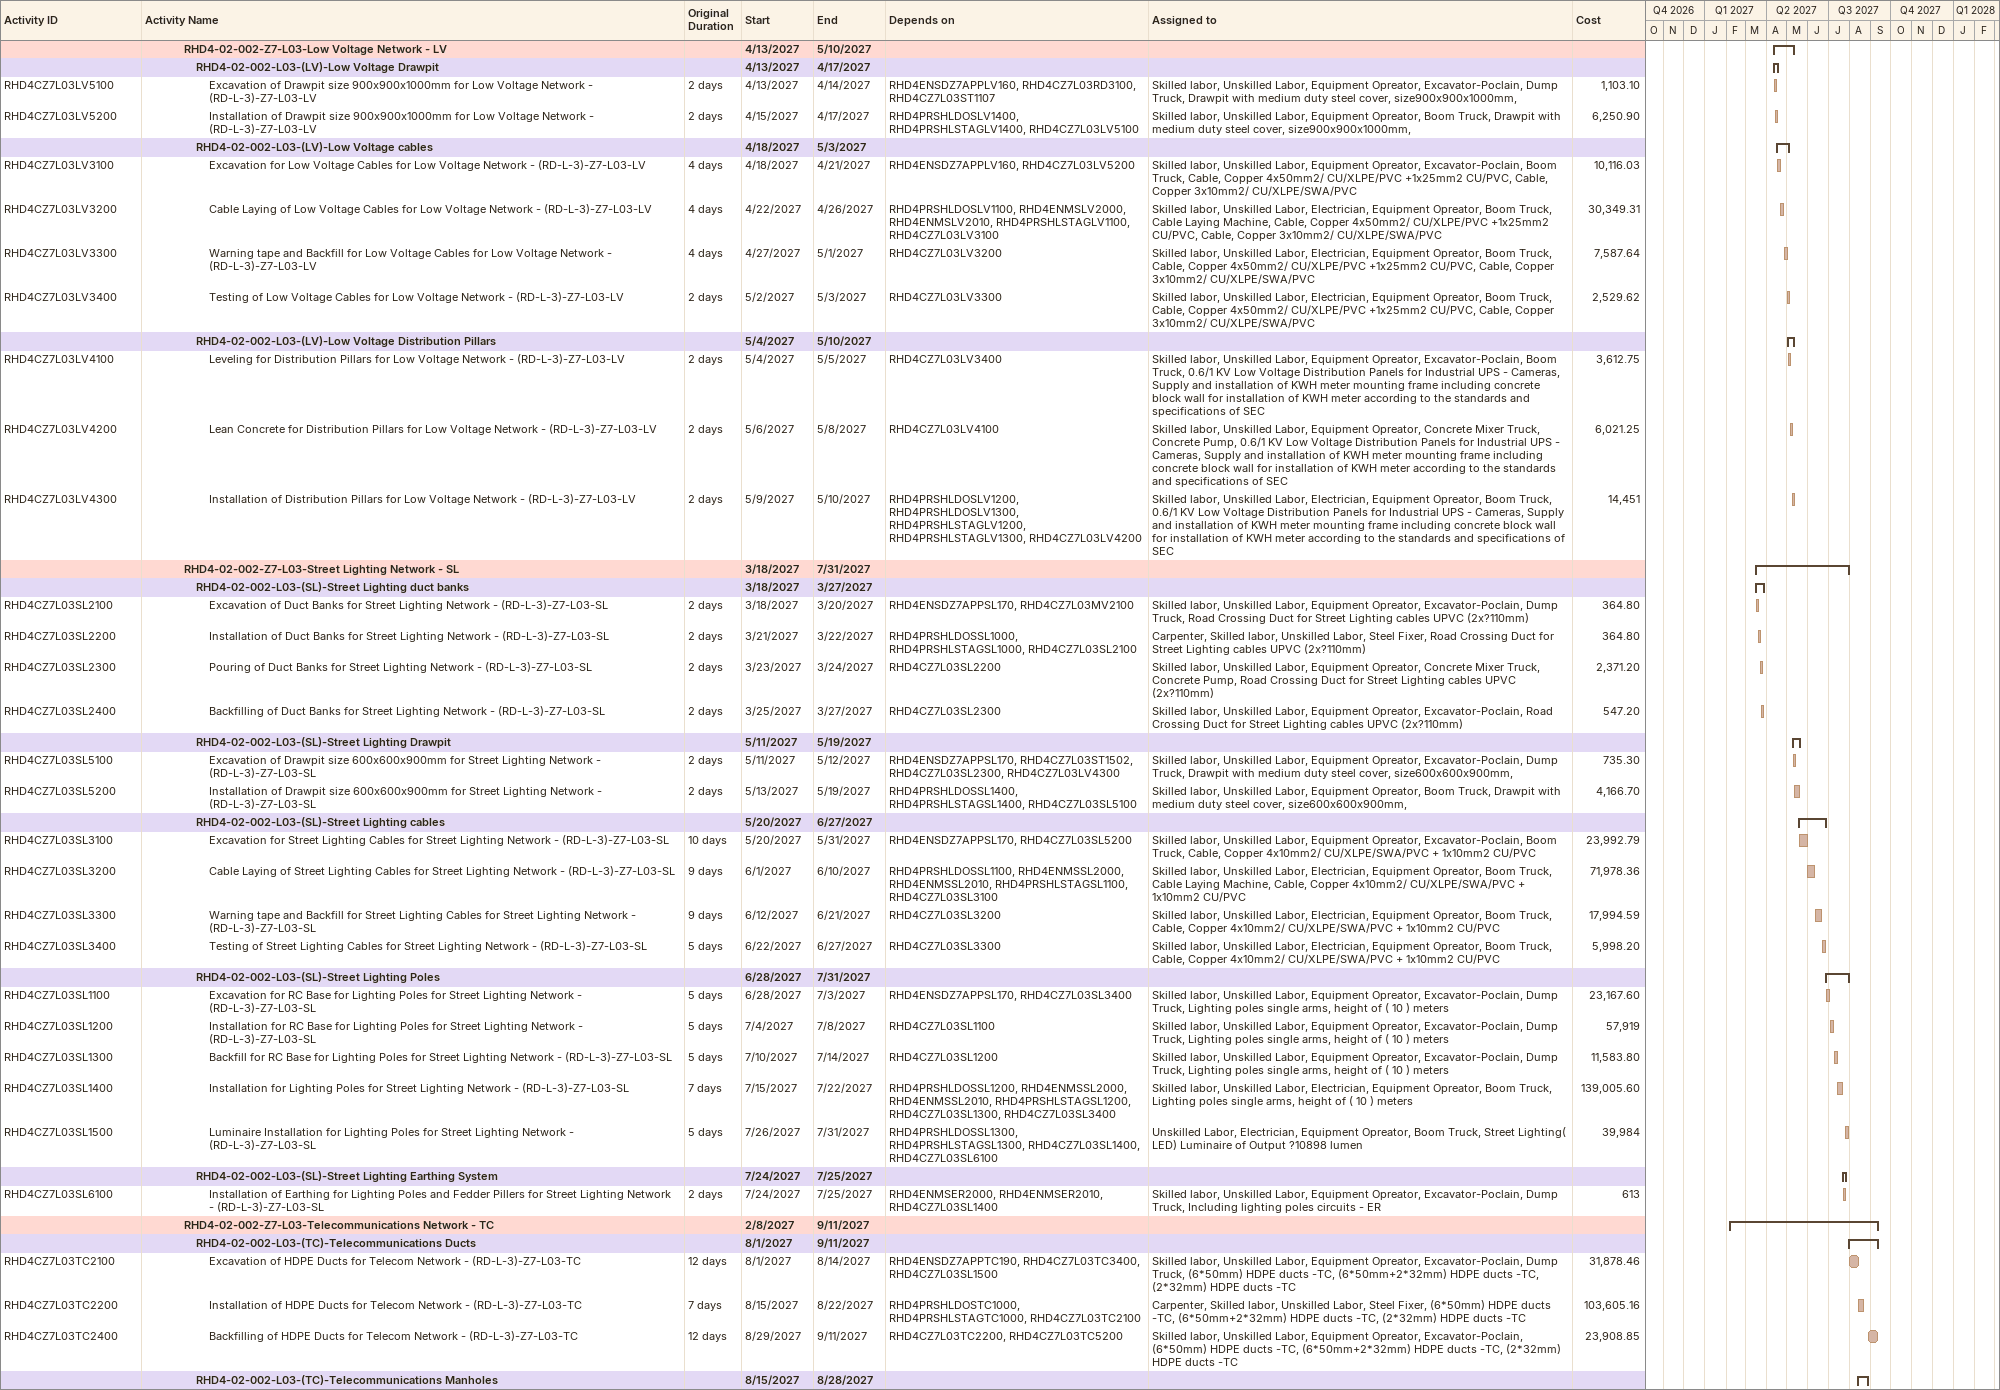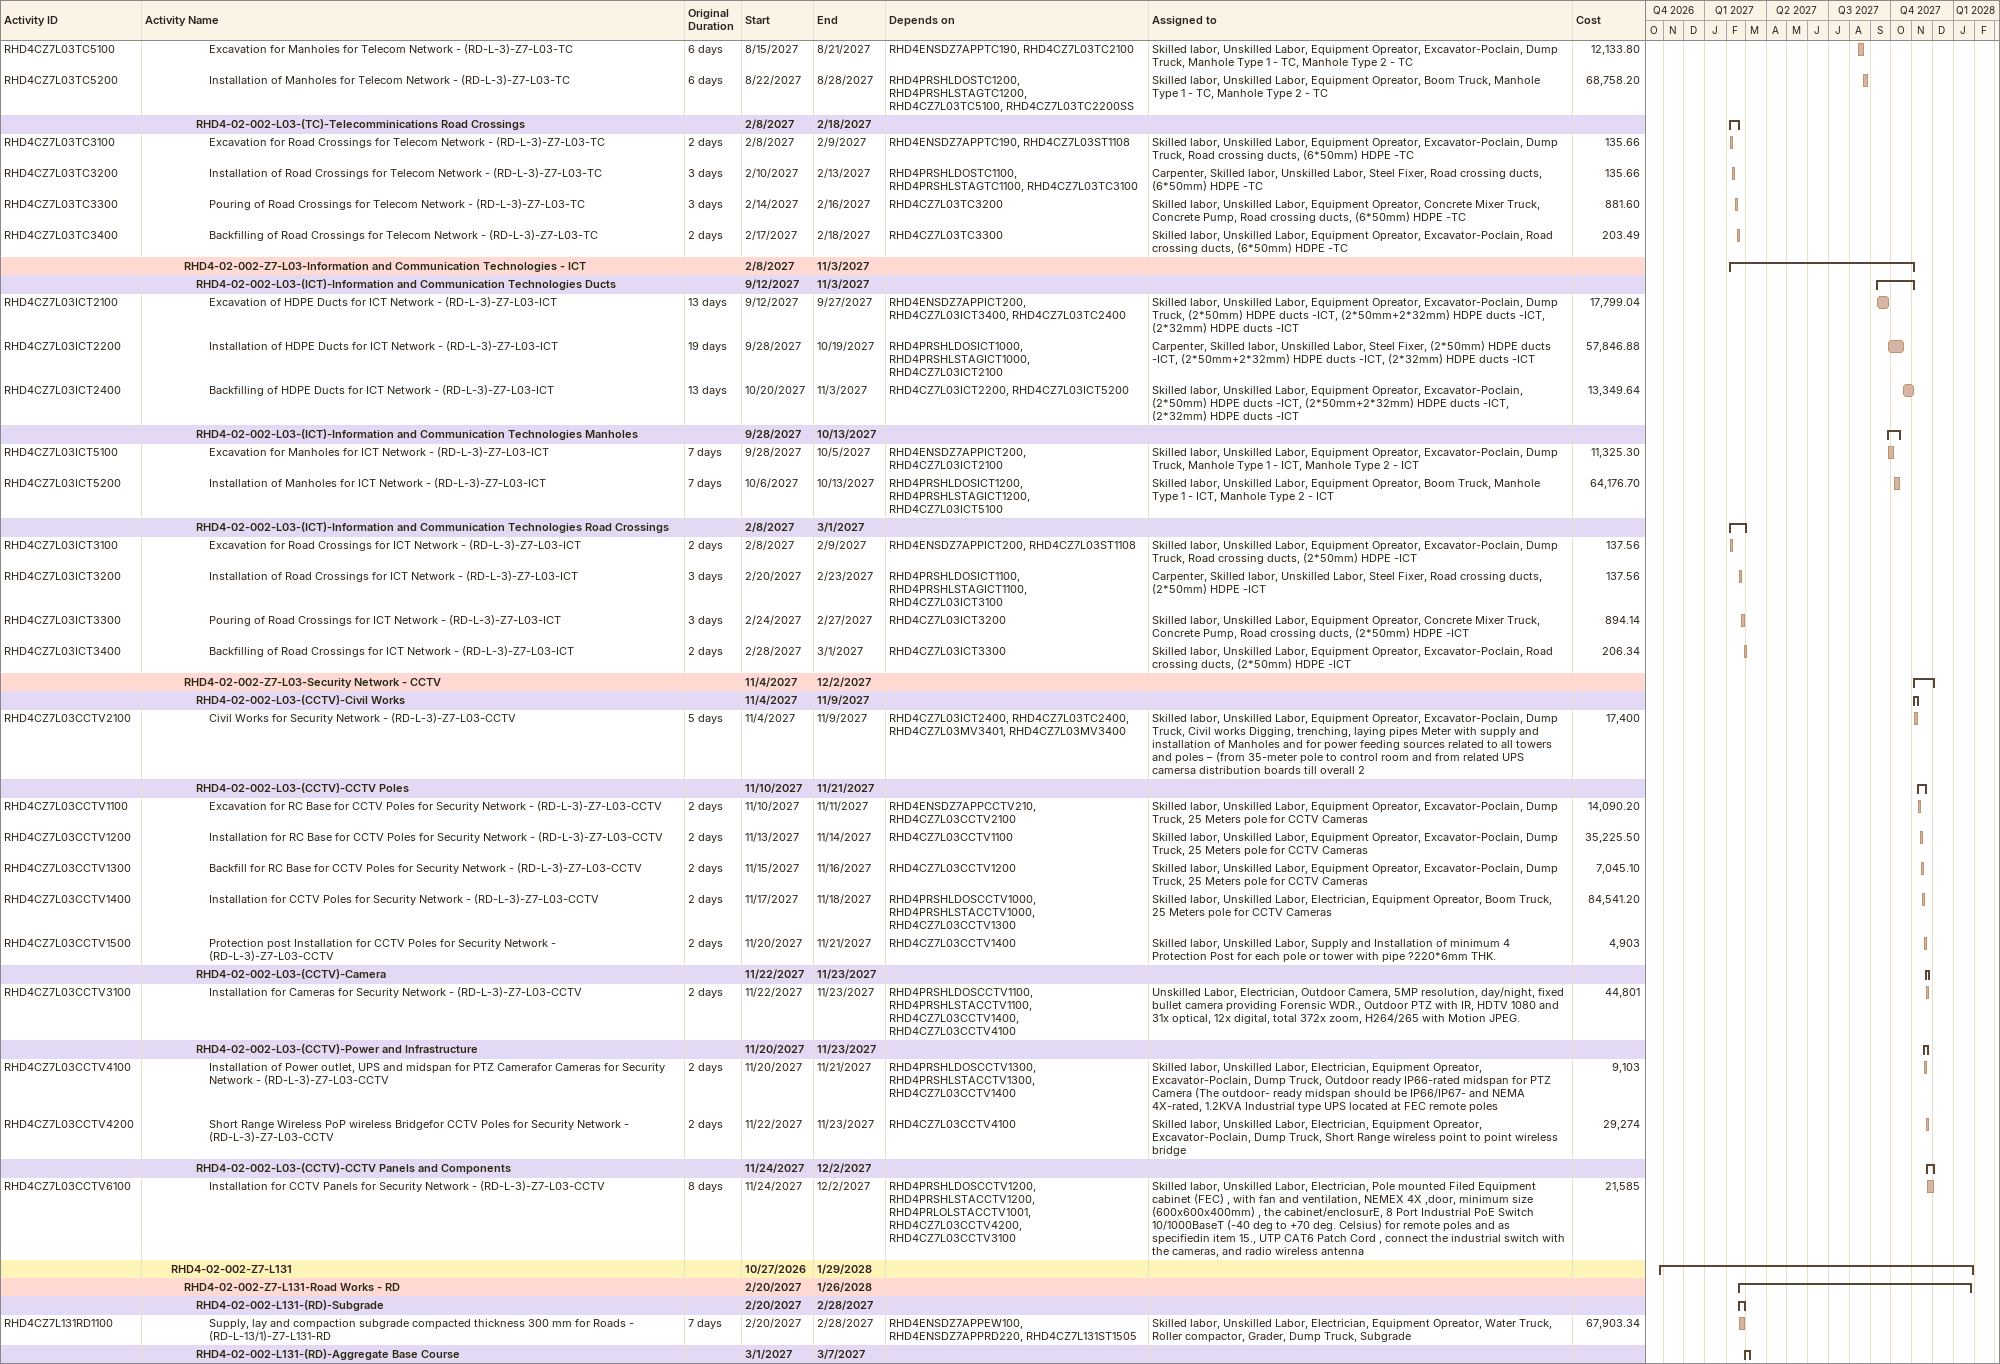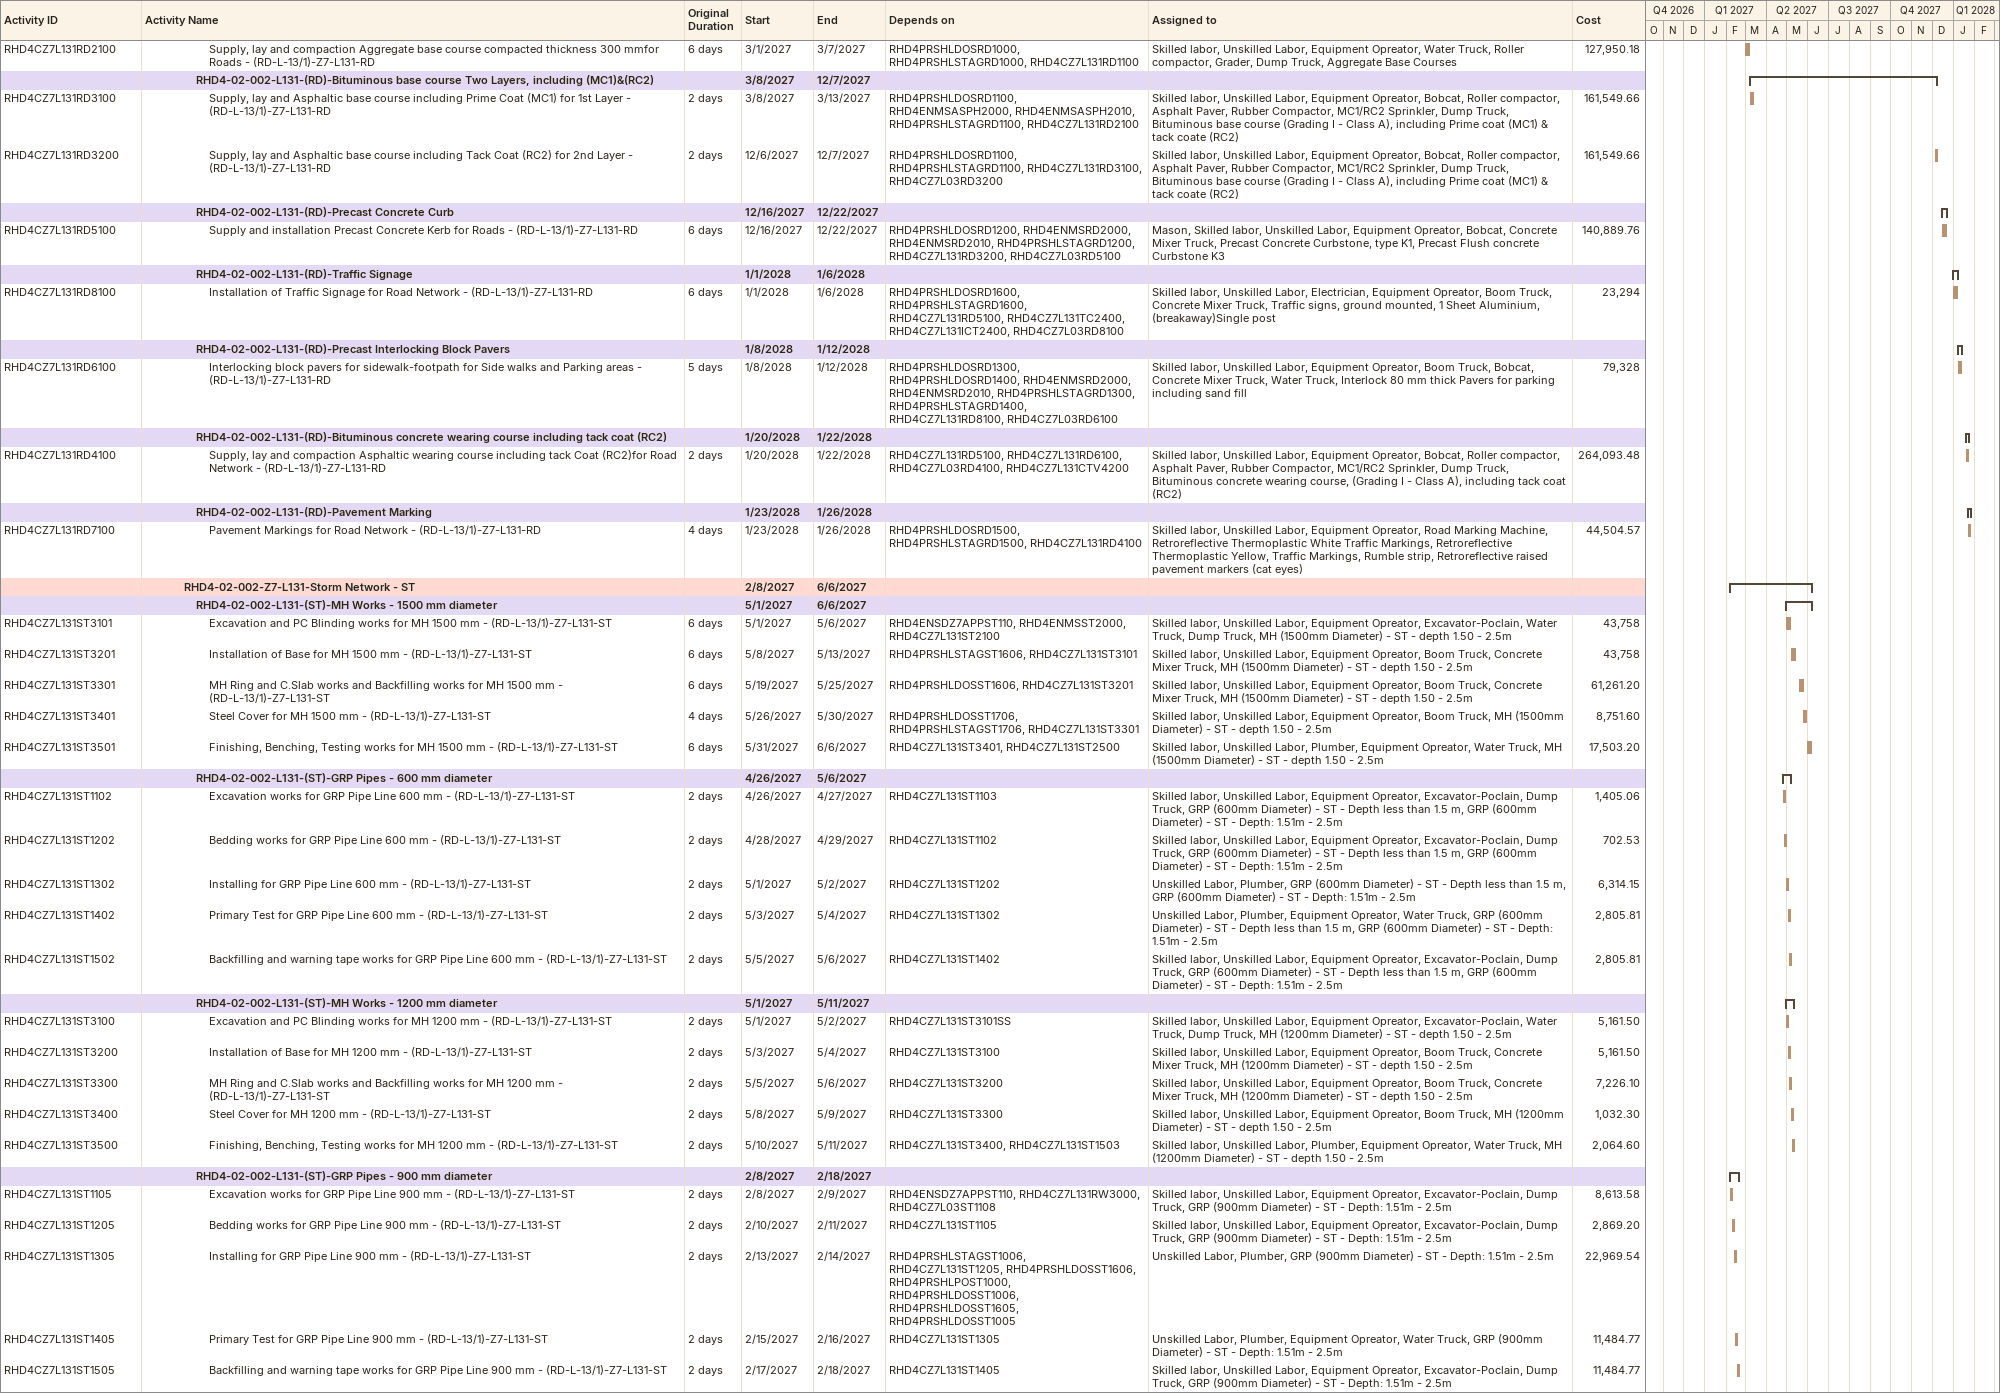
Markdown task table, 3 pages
| ID | Level | Task | Original duration | Start | Finish | Predecessors | Resources | Cost |
|---|---|---|---|---|---|---|---|---|
|  | 4 | **RHD4-02-002-Z7-L03-Low Voltage Network - LV** |  | 2027-04-13 | 2027-05-10 |  |  |  |
|  | 5 | **RHD4-02-002-L03-(LV)-Low Voltage Drawpit** |  | 2027-04-13 | 2027-04-17 |  |  |  |
| RHD4CZ7L03LV5100 | 6 | Excavation of Drawpit size 900x900x1000mm for Low Voltage Network - (RD-L-3)-Z7-L03-LV | 2d | 2027-04-13 | 2027-04-14 | RHD4ENSDZ7APPLV160, RHD4CZ7L03RD3100, RHD4CZ7L03ST1107 | Skilled labor, Unskilled Labor, Equipment Opreator, Excavator-Poclain, Dump Truck, Drawpit with medium duty steel cover, size900x900x1000mm, | 1103.10 |
| RHD4CZ7L03LV5200 | 6 | Installation of Drawpit size 900x900x1000mm for Low Voltage Network - (RD-L-3)-Z7-L03-LV | 2d | 2027-04-15 | 2027-04-17 | RHD4PRSHLDOSLV1400, RHD4PRSHLSTAGLV1400, RHD4CZ7L03LV5100 | Skilled labor, Unskilled Labor, Equipment Opreator, Boom Truck, Drawpit with medium duty steel cover, size900x900x1000mm, | 6250.90 |
|  | 5 | **RHD4-02-002-L03-(LV)-Low Voltage cables** |  | 2027-04-18 | 2027-05-03 |  |  |  |
| RHD4CZ7L03LV3100 | 6 | Excavation for Low Voltage Cables for Low Voltage Network - (RD-L-3)-Z7-L03-LV | 4d | 2027-04-18 | 2027-04-21 | RHD4ENSDZ7APPLV160, RHD4CZ7L03LV5200 | Skilled labor, Unskilled Labor, Equipment Opreator, Excavator-Poclain, Boom Truck, Cable, Copper 4x50mm2/ CU/XLPE/PVC +1x25mm2 CU/PVC, Cable, Copper 3x10mm2/ CU/XLPE/SWA/PVC | 10116.03 |
| RHD4CZ7L03LV3200 | 6 | Cable Laying of Low Voltage Cables for Low Voltage Network - (RD-L-3)-Z7-L03-LV | 4d | 2027-04-22 | 2027-04-26 | RHD4PRSHLDOSLV1100, RHD4ENMSLV2000, RHD4ENMSLV2010, RHD4PRSHLSTAGLV1100, RHD4CZ7L03LV3100 | Skilled labor, Unskilled Labor, Electrician, Equipment Opreator, Boom Truck, Cable Laying Machine, Cable, Copper 4x50mm2/ CU/XLPE/PVC +1x25mm2 CU/PVC, Cable, Copper 3x10mm2/ CU/XLPE/SWA/PVC | 30349.31 |
| RHD4CZ7L03LV3300 | 6 | Warning tape and Backfill for Low Voltage Cables for Low Voltage Network - (RD-L-3)-Z7-L03-LV | 4d | 2027-04-27 | 2027-05-01 | RHD4CZ7L03LV3200 | Skilled labor, Unskilled Labor, Electrician, Equipment Opreator, Boom Truck, Cable, Copper 4x50mm2/ CU/XLPE/PVC +1x25mm2 CU/PVC, Cable, Copper 3x10mm2/ CU/XLPE/SWA/PVC | 7587.64 |
| RHD4CZ7L03LV3400 | 6 | Testing of Low Voltage Cables for Low Voltage Network - (RD-L-3)-Z7-L03-LV | 2d | 2027-05-02 | 2027-05-03 | RHD4CZ7L03LV3300 | Skilled labor, Unskilled Labor, Electrician, Equipment Opreator, Boom Truck, Cable, Copper 4x50mm2/ CU/XLPE/PVC +1x25mm2 CU/PVC, Cable, Copper 3x10mm2/ CU/XLPE/SWA/PVC | 2529.62 |
|  | 5 | **RHD4-02-002-L03-(LV)-Low Voltage Distribution Pillars** |  | 2027-05-04 | 2027-05-10 |  |  |  |
| RHD4CZ7L03LV4100 | 6 | Leveling for Distribution Pillars for Low Voltage Network - (RD-L-3)-Z7-L03-LV | 2d | 2027-05-04 | 2027-05-05 | RHD4CZ7L03LV3400 | Skilled labor, Unskilled Labor, Equipment Opreator, Excavator-Poclain, Boom Truck, 0.6/1 KV Low Voltage Distribution Panels for Industrial UPS - Cameras, Supply and installation of KWH meter mounting frame including concrete block wall for installation of KWH meter according to the standards and specifications of SEC | 3612.75 |
| RHD4CZ7L03LV4200 | 6 | Lean Concrete for Distribution Pillars for Low Voltage Network - (RD-L-3)-Z7-L03-LV | 2d | 2027-05-06 | 2027-05-08 | RHD4CZ7L03LV4100 | Skilled labor, Unskilled Labor, Equipment Opreator, Concrete Mixer Truck, Concrete Pump, 0.6/1 KV Low Voltage Distribution Panels for Industrial UPS - Cameras, Supply and installation of KWH meter mounting frame including concrete block wall for installation of KWH meter according to the standards and specifications of SEC | 6021.25 |
| RHD4CZ7L03LV4300 | 6 | Installation of Distribution Pillars for Low Voltage Network - (RD-L-3)-Z7-L03-LV | 2d | 2027-05-09 | 2027-05-10 | RHD4PRSHLDOSLV1200, RHD4PRSHLDOSLV1300, RHD4PRSHLSTAGLV1200, RHD4PRSHLSTAGLV1300, RHD4CZ7L03LV4200 | Skilled labor, Unskilled Labor, Electrician, Equipment Opreator, Boom Truck, 0.6/1 KV Low Voltage Distribution Panels for Industrial UPS - Cameras, Supply and installation of KWH meter mounting frame including concrete block wall for installation of KWH meter according to the standards and specifications of SEC | 14451 |
|  | 4 | **RHD4-02-002-Z7-L03-Street Lighting Network - SL** |  | 2027-03-18 | 2027-07-31 |  |  |  |
|  | 5 | **RHD4-02-002-L03-(SL)-Street Lighting duct banks** |  | 2027-03-18 | 2027-03-27 |  |  |  |
| RHD4CZ7L03SL2100 | 6 | Excavation of Duct Banks for Street Lighting Network - (RD-L-3)-Z7-L03-SL | 2d | 2027-03-18 | 2027-03-20 | RHD4ENSDZ7APPSL170, RHD4CZ7L03MV2100 | Skilled labor, Unskilled Labor, Equipment Opreator, Excavator-Poclain, Dump Truck, Road Crossing Duct for Street Lighting cables UPVC (2x?110mm) | 364.80 |
| RHD4CZ7L03SL2200 | 6 | Installation of Duct Banks for Street Lighting Network - (RD-L-3)-Z7-L03-SL | 2d | 2027-03-21 | 2027-03-22 | RHD4PRSHLDOSSL1000, RHD4PRSHLSTAGSL1000, RHD4CZ7L03SL2100 | Carpenter, Skilled labor, Unskilled Labor, Steel Fixer, Road Crossing Duct for Street Lighting cables UPVC (2x?110mm) | 364.80 |
| RHD4CZ7L03SL2300 | 6 | Pouring of Duct Banks for Street Lighting Network - (RD-L-3)-Z7-L03-SL | 2d | 2027-03-23 | 2027-03-24 | RHD4CZ7L03SL2200 | Skilled labor, Unskilled Labor, Equipment Opreator, Concrete Mixer Truck, Concrete Pump, Road Crossing Duct for Street Lighting cables UPVC (2x?110mm) | 2371.20 |
| RHD4CZ7L03SL2400 | 6 | Backfilling of Duct Banks for Street Lighting Network - (RD-L-3)-Z7-L03-SL | 2d | 2027-03-25 | 2027-03-27 | RHD4CZ7L03SL2300 | Skilled labor, Unskilled Labor, Equipment Opreator, Excavator-Poclain, Road Crossing Duct for Street Lighting cables UPVC (2x?110mm) | 547.20 |
|  | 5 | **RHD4-02-002-L03-(SL)-Street Lighting Drawpit** |  | 2027-05-11 | 2027-05-19 |  |  |  |
| RHD4CZ7L03SL5100 | 6 | Excavation of Drawpit size 600x600x900mm for Street Lighting Network - (RD-L-3)-Z7-L03-SL | 2d | 2027-05-11 | 2027-05-12 | RHD4ENSDZ7APPSL170, RHD4CZ7L03ST1502, RHD4CZ7L03SL2300, RHD4CZ7L03LV4300 | Skilled labor, Unskilled Labor, Equipment Opreator, Excavator-Poclain, Dump Truck, Drawpit with medium duty steel cover, size600x600x900mm, | 735.30 |
| RHD4CZ7L03SL5200 | 6 | Installation of Drawpit size 600x600x900mm for Street Lighting Network - (RD-L-3)-Z7-L03-SL | 2d | 2027-05-13 | 2027-05-19 | RHD4PRSHLDOSSL1400, RHD4PRSHLSTAGSL1400, RHD4CZ7L03SL5100 | Skilled labor, Unskilled Labor, Equipment Opreator, Boom Truck, Drawpit with medium duty steel cover, size600x600x900mm, | 4166.70 |
|  | 5 | **RHD4-02-002-L03-(SL)-Street Lighting cables** |  | 2027-05-20 | 2027-06-27 |  |  |  |
| RHD4CZ7L03SL3100 | 6 | Excavation for Street Lighting Cables for Street Lighting Network - (RD-L-3)-Z7-L03-SL | 10d | 2027-05-20 | 2027-05-31 | RHD4ENSDZ7APPSL170, RHD4CZ7L03SL5200 | Skilled labor, Unskilled Labor, Equipment Opreator, Excavator-Poclain, Boom Truck, Cable, Copper 4x10mm2/ CU/XLPE/SWA/PVC + 1x10mm2 CU/PVC | 23992.79 |
| RHD4CZ7L03SL3200 | 6 | Cable Laying of Street Lighting Cables for Street Lighting Network - (RD-L-3)-Z7-L03-SL | 9d | 2027-06-01 | 2027-06-10 | RHD4PRSHLDOSSL1100, RHD4ENMSSL2000, RHD4ENMSSL2010, RHD4PRSHLSTAGSL1100, RHD4CZ7L03SL3100 | Skilled labor, Unskilled Labor, Electrician, Equipment Opreator, Boom Truck, Cable Laying Machine, Cable, Copper 4x10mm2/ CU/XLPE/SWA/PVC + 1x10mm2 CU/PVC | 71978.36 |
| RHD4CZ7L03SL3300 | 6 | Warning tape and Backfill for Street Lighting Cables for Street Lighting Network - (RD-L-3)-Z7-L03-SL | 9d | 2027-06-12 | 2027-06-21 | RHD4CZ7L03SL3200 | Skilled labor, Unskilled Labor, Electrician, Equipment Opreator, Boom Truck, Cable, Copper 4x10mm2/ CU/XLPE/SWA/PVC + 1x10mm2 CU/PVC | 17994.59 |
| RHD4CZ7L03SL3400 | 6 | Testing of Street Lighting Cables for Street Lighting Network - (RD-L-3)-Z7-L03-SL | 5d | 2027-06-22 | 2027-06-27 | RHD4CZ7L03SL3300 | Skilled labor, Unskilled Labor, Electrician, Equipment Opreator, Boom Truck, Cable, Copper 4x10mm2/ CU/XLPE/SWA/PVC + 1x10mm2 CU/PVC | 5998.20 |
|  | 5 | **RHD4-02-002-L03-(SL)-Street Lighting Poles** |  | 2027-06-28 | 2027-07-31 |  |  |  |
| RHD4CZ7L03SL1100 | 6 | Excavation for RC Base for Lighting Poles for Street Lighting Network - (RD-L-3)-Z7-L03-SL | 5d | 2027-06-28 | 2027-07-03 | RHD4ENSDZ7APPSL170, RHD4CZ7L03SL3400 | Skilled labor, Unskilled Labor, Equipment Opreator, Excavator-Poclain, Dump Truck, Lighting poles single arms, height of ( 10 ) meters | 23167.60 |
| RHD4CZ7L03SL1200 | 6 | Installation for RC Base for Lighting Poles for Street Lighting Network - (RD-L-3)-Z7-L03-SL | 5d | 2027-07-04 | 2027-07-08 | RHD4CZ7L03SL1100 | Skilled labor, Unskilled Labor, Equipment Opreator, Excavator-Poclain, Dump Truck, Lighting poles single arms, height of ( 10 ) meters | 57919 |
| RHD4CZ7L03SL1300 | 6 | Backfill for RC Base for Lighting Poles for Street Lighting Network - (RD-L-3)-Z7-L03-SL | 5d | 2027-07-10 | 2027-07-14 | RHD4CZ7L03SL1200 | Skilled labor, Unskilled Labor, Equipment Opreator, Excavator-Poclain, Dump Truck, Lighting poles single arms, height of ( 10 ) meters | 11583.80 |
| RHD4CZ7L03SL1400 | 6 | Installation for Lighting Poles for Street Lighting Network - (RD-L-3)-Z7-L03-SL | 7d | 2027-07-15 | 2027-07-22 | RHD4PRSHLDOSSL1200, RHD4ENMSSL2000, RHD4ENMSSL2010, RHD4PRSHLSTAGSL1200, RHD4CZ7L03SL1300, RHD4CZ7L03SL3400 | Skilled labor, Unskilled Labor, Electrician, Equipment Opreator, Boom Truck, Lighting poles single arms, height of ( 10 ) meters | 139005.60 |
| RHD4CZ7L03SL1500 | 6 | Luminaire Installation for Lighting Poles for Street Lighting Network - (RD-L-3)-Z7-L03-SL | 5d | 2027-07-26 | 2027-07-31 | RHD4PRSHLDOSSL1300, RHD4PRSHLSTAGSL1300, RHD4CZ7L03SL1400, RHD4CZ7L03SL6100 | Unskilled Labor, Electrician, Equipment Opreator, Boom Truck, Street Lighting( LED) Luminaire of Output ?10898 lumen | 39984 |
|  | 5 | **RHD4-02-002-L03-(SL)-Street Lighting Earthing System** |  | 2027-07-24 | 2027-07-25 |  |  |  |
| RHD4CZ7L03SL6100 | 6 | Installation of Earthing for Lighting Poles and Fedder Pillers for Street Lighting Network - (RD-L-3)-Z7-L03-SL | 2d | 2027-07-24 | 2027-07-25 | RHD4ENMSER2000, RHD4ENMSER2010, RHD4CZ7L03SL1400 | Skilled labor, Unskilled Labor, Equipment Opreator, Excavator-Poclain, Dump Truck, Including lighting poles circuits - ER | 613 |
|  | 4 | **RHD4-02-002-Z7-L03-Telecommunications Network - TC** |  | 2027-02-08 | 2027-09-11 |  |  |  |
|  | 5 | **RHD4-02-002-L03-(TC)-Telecommunications Ducts** |  | 2027-08-01 | 2027-09-11 |  |  |  |
| RHD4CZ7L03TC2100 | 6 | Excavation of HDPE Ducts for Telecom Network - (RD-L-3)-Z7-L03-TC | 12d | 2027-08-01 | 2027-08-14 | RHD4ENSDZ7APPTC190, RHD4CZ7L03TC3400, RHD4CZ7L03SL1500 | Skilled labor, Unskilled Labor, Equipment Opreator, Excavator-Poclain, Dump Truck, (6*50mm) HDPE ducts -TC, (6*50mm+2*32mm) HDPE ducts -TC, (2*32mm) HDPE ducts -TC | 31878.46 |
| RHD4CZ7L03TC2200 | 6 | Installation of HDPE Ducts for Telecom Network - (RD-L-3)-Z7-L03-TC | 7d | 2027-08-15 | 2027-08-22 | RHD4PRSHLDOSTC1000, RHD4PRSHLSTAGTC1000, RHD4CZ7L03TC2100 | Carpenter, Skilled labor, Unskilled Labor, Steel Fixer, (6*50mm) HDPE ducts -TC, (6*50mm+2*32mm) HDPE ducts -TC, (2*32mm) HDPE ducts -TC | 103605.16 |
| RHD4CZ7L03TC2400 | 6 | Backfilling of HDPE Ducts for Telecom Network - (RD-L-3)-Z7-L03-TC | 12d | 2027-08-29 | 2027-09-11 | RHD4CZ7L03TC2200, RHD4CZ7L03TC5200 | Skilled labor, Unskilled Labor, Equipment Opreator, Excavator-Poclain, (6*50mm) HDPE ducts -TC, (6*50mm+2*32mm) HDPE ducts -TC, (2*32mm) HDPE ducts -TC | 23908.85 |
|  | 5 | **RHD4-02-002-L03-(TC)-Telecommunications Manholes** |  | 2027-08-15 | 2027-08-28 |  |  |  |
| RHD4CZ7L03TC5100 | 6 | Excavation for Manholes for Telecom Network - (RD-L-3)-Z7-L03-TC | 6d | 2027-08-15 | 2027-08-21 | RHD4ENSDZ7APPTC190, RHD4CZ7L03TC2100 | Skilled labor, Unskilled Labor, Equipment Opreator, Excavator-Poclain, Dump Truck, Manhole Type 1 - TC, Manhole Type 2 - TC | 12133.80 |
| RHD4CZ7L03TC5200 | 6 | Installation of Manholes for Telecom Network - (RD-L-3)-Z7-L03-TC | 6d | 2027-08-22 | 2027-08-28 | RHD4PRSHLDOSTC1200, RHD4PRSHLSTAGTC1200, RHD4CZ7L03TC5100, RHD4CZ7L03TC2200SS | Skilled labor, Unskilled Labor, Equipment Opreator, Boom Truck, Manhole Type 1 - TC, Manhole Type 2 - TC | 68758.20 |
|  | 5 | **RHD4-02-002-L03-(TC)-Telecomminications Road Crossings** |  | 2027-02-08 | 2027-02-18 |  |  |  |
| RHD4CZ7L03TC3100 | 6 | Excavation for Road Crossings for Telecom Network - (RD-L-3)-Z7-L03-TC | 2d | 2027-02-08 | 2027-02-09 | RHD4ENSDZ7APPTC190, RHD4CZ7L03ST1108 | Skilled labor, Unskilled Labor, Equipment Opreator, Excavator-Poclain, Dump Truck, Road crossing ducts, (6*50mm) HDPE -TC | 135.66 |
| RHD4CZ7L03TC3200 | 6 | Installation of Road Crossings for Telecom Network - (RD-L-3)-Z7-L03-TC | 3d | 2027-02-10 | 2027-02-13 | RHD4PRSHLDOSTC1100, RHD4PRSHLSTAGTC1100, RHD4CZ7L03TC3100 | Carpenter, Skilled labor, Unskilled Labor, Steel Fixer, Road crossing ducts, (6*50mm) HDPE -TC | 135.66 |
| RHD4CZ7L03TC3300 | 6 | Pouring of Road Crossings for Telecom Network - (RD-L-3)-Z7-L03-TC | 3d | 2027-02-14 | 2027-02-16 | RHD4CZ7L03TC3200 | Skilled labor, Unskilled Labor, Equipment Opreator, Concrete Mixer Truck, Concrete Pump, Road crossing ducts, (6*50mm) HDPE -TC | 881.60 |
| RHD4CZ7L03TC3400 | 6 | Backfilling of Road Crossings for Telecom Network - (RD-L-3)-Z7-L03-TC | 2d | 2027-02-17 | 2027-02-18 | RHD4CZ7L03TC3300 | Skilled labor, Unskilled Labor, Equipment Opreator, Excavator-Poclain, Road crossing ducts, (6*50mm) HDPE -TC | 203.49 |
|  | 4 | **RHD4-02-002-Z7-L03-Information and Communication Technologies - ICT** |  | 2027-02-08 | 2027-11-03 |  |  |  |
|  | 5 | **RHD4-02-002-L03-(ICT)-Information and Communication Technologies Ducts** |  | 2027-09-12 | 2027-11-03 |  |  |  |
| RHD4CZ7L03ICT2100 | 6 | Excavation of HDPE Ducts for ICT Network - (RD-L-3)-Z7-L03-ICT | 13d | 2027-09-12 | 2027-09-27 | RHD4ENSDZ7APPICT200, RHD4CZ7L03ICT3400, RHD4CZ7L03TC2400 | Skilled labor, Unskilled Labor, Equipment Opreator, Excavator-Poclain, Dump Truck, (2*50mm) HDPE ducts -ICT, (2*50mm+2*32mm) HDPE ducts -ICT, (2*32mm) HDPE ducts -ICT | 17799.04 |
| RHD4CZ7L03ICT2200 | 6 | Installation of HDPE Ducts for ICT Network - (RD-L-3)-Z7-L03-ICT | 19d | 2027-09-28 | 2027-10-19 | RHD4PRSHLDOSICT1000, RHD4PRSHLSTAGICT1000, RHD4CZ7L03ICT2100 | Carpenter, Skilled labor, Unskilled Labor, Steel Fixer, (2*50mm) HDPE ducts -ICT, (2*50mm+2*32mm) HDPE ducts -ICT, (2*32mm) HDPE ducts -ICT | 57846.88 |
| RHD4CZ7L03ICT2400 | 6 | Backfilling of HDPE Ducts for ICT Network - (RD-L-3)-Z7-L03-ICT | 13d | 2027-10-20 | 2027-11-03 | RHD4CZ7L03ICT2200, RHD4CZ7L03ICT5200 | Skilled labor, Unskilled Labor, Equipment Opreator, Excavator-Poclain, (2*50mm) HDPE ducts -ICT, (2*50mm+2*32mm) HDPE ducts -ICT, (2*32mm) HDPE ducts -ICT | 13349.64 |
|  | 5 | **RHD4-02-002-L03-(ICT)-Information and Communication Technologies Manholes** |  | 2027-09-28 | 2027-10-13 |  |  |  |
| RHD4CZ7L03ICT5100 | 6 | Excavation for Manholes for ICT Network - (RD-L-3)-Z7-L03-ICT | 7d | 2027-09-28 | 2027-10-05 | RHD4ENSDZ7APPICT200, RHD4CZ7L03ICT2100 | Skilled labor, Unskilled Labor, Equipment Opreator, Excavator-Poclain, Dump Truck, Manhole Type 1 - ICT, Manhole Type 2 - ICT | 11325.30 |
| RHD4CZ7L03ICT5200 | 6 | Installation of Manholes for ICT Network - (RD-L-3)-Z7-L03-ICT | 7d | 2027-10-06 | 2027-10-13 | RHD4PRSHLDOSICT1200, RHD4PRSHLSTAGICT1200, RHD4CZ7L03ICT5100 | Skilled labor, Unskilled Labor, Equipment Opreator, Boom Truck, Manhole Type 1 - ICT, Manhole Type 2 - ICT | 64176.70 |
|  | 5 | **RHD4-02-002-L03-(ICT)-Information and Communication Technologies Road Crossings** |  | 2027-02-08 | 2027-03-01 |  |  |  |
| RHD4CZ7L03ICT3100 | 6 | Excavation for Road Crossings for ICT Network - (RD-L-3)-Z7-L03-ICT | 2d | 2027-02-08 | 2027-02-09 | RHD4ENSDZ7APPICT200, RHD4CZ7L03ST1108 | Skilled labor, Unskilled Labor, Equipment Opreator, Excavator-Poclain, Dump Truck, Road crossing ducts, (2*50mm) HDPE -ICT | 137.56 |
| RHD4CZ7L03ICT3200 | 6 | Installation of Road Crossings for ICT Network - (RD-L-3)-Z7-L03-ICT | 3d | 2027-02-20 | 2027-02-23 | RHD4PRSHLDOSICT1100, RHD4PRSHLSTAGICT1100, RHD4CZ7L03ICT3100 | Carpenter, Skilled labor, Unskilled Labor, Steel Fixer, Road crossing ducts, (2*50mm) HDPE -ICT | 137.56 |
| RHD4CZ7L03ICT3300 | 6 | Pouring of Road Crossings for ICT Network - (RD-L-3)-Z7-L03-ICT | 3d | 2027-02-24 | 2027-02-27 | RHD4CZ7L03ICT3200 | Skilled labor, Unskilled Labor, Equipment Opreator, Concrete Mixer Truck, Concrete Pump, Road crossing ducts, (2*50mm) HDPE -ICT | 894.14 |
| RHD4CZ7L03ICT3400 | 6 | Backfilling of Road Crossings for ICT Network - (RD-L-3)-Z7-L03-ICT | 2d | 2027-02-28 | 2027-03-01 | RHD4CZ7L03ICT3300 | Skilled labor, Unskilled Labor, Equipment Opreator, Excavator-Poclain, Road crossing ducts, (2*50mm) HDPE -ICT | 206.34 |
|  | 4 | **RHD4-02-002-Z7-L03-Security Network - CCTV** |  | 2027-11-04 | 2027-12-02 |  |  |  |
|  | 5 | **RHD4-02-002-L03-(CCTV)-Civil Works** |  | 2027-11-04 | 2027-11-09 |  |  |  |
| RHD4CZ7L03CCTV2100 | 6 | Civil Works for Security Network - (RD-L-3)-Z7-L03-CCTV | 5d | 2027-11-04 | 2027-11-09 | RHD4CZ7L03ICT2400, RHD4CZ7L03TC2400, RHD4CZ7L03MV3401, RHD4CZ7L03MV3400 | Skilled labor, Unskilled Labor, Equipment Opreator, Excavator-Poclain, Dump Truck, Civil works Digging, trenching, laying pipes Meter with supply and installation of Manholes and for power feeding sources related to all towers and poles – (from 35-meter pole to control room and from related UPS camersa distribution boards till overall 2 | 17400 |
|  | 5 | **RHD4-02-002-L03-(CCTV)-CCTV Poles** |  | 2027-11-10 | 2027-11-21 |  |  |  |
| RHD4CZ7L03CCTV1100 | 6 | Excavation for RC Base for CCTV Poles for Security Network - (RD-L-3)-Z7-L03-CCTV | 2d | 2027-11-10 | 2027-11-11 | RHD4ENSDZ7APPCCTV210, RHD4CZ7L03CCTV2100 | Skilled labor, Unskilled Labor, Equipment Opreator, Excavator-Poclain, Dump Truck, 25 Meters pole for CCTV Cameras | 14090.20 |
| RHD4CZ7L03CCTV1200 | 6 | Installation for RC Base for CCTV Poles for Security Network - (RD-L-3)-Z7-L03-CCTV | 2d | 2027-11-13 | 2027-11-14 | RHD4CZ7L03CCTV1100 | Skilled labor, Unskilled Labor, Equipment Opreator, Excavator-Poclain, Dump Truck, 25 Meters pole for CCTV Cameras | 35225.50 |
| RHD4CZ7L03CCTV1300 | 6 | Backfill for RC Base for CCTV Poles for Security Network - (RD-L-3)-Z7-L03-CCTV | 2d | 2027-11-15 | 2027-11-16 | RHD4CZ7L03CCTV1200 | Skilled labor, Unskilled Labor, Equipment Opreator, Excavator-Poclain, Dump Truck, 25 Meters pole for CCTV Cameras | 7045.10 |
| RHD4CZ7L03CCTV1400 | 6 | Installation for CCTV Poles for Security Network - (RD-L-3)-Z7-L03-CCTV | 2d | 2027-11-17 | 2027-11-18 | RHD4PRSHLDOSCCTV1000, RHD4PRSHLSTACCTV1000, RHD4CZ7L03CCTV1300 | Skilled labor, Unskilled Labor, Electrician, Equipment Opreator, Boom Truck, 25 Meters pole for CCTV Cameras | 84541.20 |
| RHD4CZ7L03CCTV1500 | 6 | Protection post Installation for CCTV Poles for Security Network - (RD-L-3)-Z7-L03-CCTV | 2d | 2027-11-20 | 2027-11-21 | RHD4CZ7L03CCTV1400 | Skilled labor, Unskilled Labor, Supply and Installation of minimum 4 Protection Post for each pole or tower with pipe ?220*6mm THK. | 4903 |
|  | 5 | **RHD4-02-002-L03-(CCTV)-Camera** |  | 2027-11-22 | 2027-11-23 |  |  |  |
| RHD4CZ7L03CCTV3100 | 6 | Installation for Cameras for Security Network - (RD-L-3)-Z7-L03-CCTV | 2d | 2027-11-22 | 2027-11-23 | RHD4PRSHLDOSCCTV1100, RHD4PRSHLSTACCTV1100, RHD4CZ7L03CCTV1400, RHD4CZ7L03CCTV4100 | Unskilled Labor, Electrician, Outdoor Camera, 5MP resolution, day/night, fixed bullet camera providing Forensic WDR., Outdoor PTZ with IR, HDTV 1080 and 31x optical, 12x digital, total 372x zoom, H264/265 with Motion JPEG. | 44801 |
|  | 5 | **RHD4-02-002-L03-(CCTV)-Power and Infrastructure** |  | 2027-11-20 | 2027-11-23 |  |  |  |
| RHD4CZ7L03CCTV4100 | 6 | Installation of Power outlet, UPS and midspan for PTZ Camerafor Cameras for Security Network - (RD-L-3)-Z7-L03-CCTV | 2d | 2027-11-20 | 2027-11-21 | RHD4PRSHLDOSCCTV1300, RHD4PRSHLSTACCTV1300, RHD4CZ7L03CCTV1400 | Skilled labor, Unskilled Labor, Electrician, Equipment Opreator, Excavator-Poclain, Dump Truck, Outdoor ready IP66-rated midspan for PTZ Camera (The outdoor- ready midspan should be IP66/IP67- and NEMA 4X-rated, 1.2KVA Industrial type UPS located at FEC remote poles | 9103 |
| RHD4CZ7L03CCTV4200 | 6 | Short Range Wireless PoP wireless Bridgefor CCTV Poles for Security Network - (RD-L-3)-Z7-L03-CCTV | 2d | 2027-11-22 | 2027-11-23 | RHD4CZ7L03CCTV4100 | Skilled labor, Unskilled Labor, Electrician, Equipment Opreator, Excavator-Poclain, Dump Truck, Short Range wireless point to point wireless bridge | 29274 |
|  | 5 | **RHD4-02-002-L03-(CCTV)-CCTV Panels and Components** |  | 2027-11-24 | 2027-12-02 |  |  |  |
| RHD4CZ7L03CCTV6100 | 6 | Installation for CCTV Panels for Security Network - (RD-L-3)-Z7-L03-CCTV | 8d | 2027-11-24 | 2027-12-02 | RHD4PRSHLDOSCCTV1200, RHD4PRSHLSTACCTV1200, RHD4PRLOLSTACCTV1001, RHD4CZ7L03CCTV4200, RHD4CZ7L03CCTV3100 | Skilled labor, Unskilled Labor, Electrician, Pole mounted Filed Equipment cabinet (FEC) , with fan and ventilation, NEMEX 4X ,door, minimum size (600x600x400mm) , the cabinet/enclosurE, 8 Port Industrial PoE Switch 10/1000BaseT (-40 deg to +70 deg. Celsius) for remote poles and as specifiedin item 15., UTP CAT6 Patch Cord , connect the industrial switch with the cameras, and radio wireless antenna | 21585 |
|  | 3 | **RHD4-02-002-Z7-L131** |  | 2026-10-27 | 2028-01-29 |  |  |  |
|  | 4 | **RHD4-02-002-Z7-L131-Road Works - RD** |  | 2027-02-20 | 2028-01-26 |  |  |  |
|  | 5 | **RHD4-02-002-L131-(RD)-Subgrade** |  | 2027-02-20 | 2027-02-28 |  |  |  |
| RHD4CZ7L131RD1100 | 6 | Supply, lay and compaction subgrade compacted thickness 300 mm for Roads - (RD-L-13/1)-Z7-L131-RD | 7d | 2027-02-20 | 2027-02-28 | RHD4ENSDZ7APPEW100, RHD4ENSDZ7APPRD220, RHD4CZ7L131ST1505 | Skilled labor, Unskilled Labor, Electrician, Equipment Opreator, Water Truck, Roller compactor, Grader, Dump Truck, Subgrade | 67903.34 |
|  | 5 | **RHD4-02-002-L131-(RD)-Aggregate Base Course** |  | 2027-03-01 | 2027-03-07 |  |  |  |
| RHD4CZ7L131RD2100 | 6 | Supply, lay and compaction Aggregate base course compacted thickness 300 mmfor Roads - (RD-L-13/1)-Z7-L131-RD | 6d | 2027-03-01 | 2027-03-07 | RHD4PRSHLDOSRD1000, RHD4PRSHLSTAGRD1000, RHD4CZ7L131RD1100 | Skilled labor, Unskilled Labor, Equipment Opreator, Water Truck, Roller compactor, Grader, Dump Truck, Aggregate Base Courses | 127950.18 |
|  | 5 | **RHD4-02-002-L131-(RD)-Bituminous base course Two Layers, including (MC1)&(RC2)** |  | 2027-03-08 | 2027-12-07 |  |  |  |
| RHD4CZ7L131RD3100 | 6 | Supply, lay and Asphaltic base course including Prime Coat (MC1) for 1st Layer - (RD-L-13/1)-Z7-L131-RD | 2d | 2027-03-08 | 2027-03-13 | RHD4PRSHLDOSRD1100, RHD4ENMSASPH2000, RHD4ENMSASPH2010, RHD4PRSHLSTAGRD1100, RHD4CZ7L131RD2100 | Skilled labor, Unskilled Labor, Equipment Opreator, Bobcat, Roller compactor, Asphalt Paver, Rubber Compactor, MC1/RC2 Sprinkler, Dump Truck, Bituminous base course (Grading I - Class A), including Prime coat (MC1) & tack coate (RC2) | 161549.66 |
| RHD4CZ7L131RD3200 | 6 | Supply, lay and Asphaltic base course including Tack Coat (RC2) for 2nd Layer - (RD-L-13/1)-Z7-L131-RD | 2d | 2027-12-06 | 2027-12-07 | RHD4PRSHLDOSRD1100, RHD4PRSHLSTAGRD1100, RHD4CZ7L131RD3100, RHD4CZ7L03RD3200 | Skilled labor, Unskilled Labor, Equipment Opreator, Bobcat, Roller compactor, Asphalt Paver, Rubber Compactor, MC1/RC2 Sprinkler, Dump Truck, Bituminous base course (Grading I - Class A), including Prime coat (MC1) & tack coate (RC2) | 161549.66 |
|  | 5 | **RHD4-02-002-L131-(RD)-Precast Concrete Curb** |  | 2027-12-16 | 2027-12-22 |  |  |  |
| RHD4CZ7L131RD5100 | 6 | Supply and installation Precast Concrete Kerb for Roads - (RD-L-13/1)-Z7-L131-RD | 6d | 2027-12-16 | 2027-12-22 | RHD4PRSHLDOSRD1200, RHD4ENMSRD2000, RHD4ENMSRD2010, RHD4PRSHLSTAGRD1200, RHD4CZ7L131RD3200, RHD4CZ7L03RD5100 | Mason, Skilled labor, Unskilled Labor, Equipment Opreator, Bobcat, Concrete Mixer Truck, Precast Concrete Curbstone, type K1, Precast Flush concrete Curbstone K3 | 140889.76 |
|  | 5 | **RHD4-02-002-L131-(RD)-Traffic Signage** |  | 2028-01-01 | 2028-01-06 |  |  |  |
| RHD4CZ7L131RD8100 | 6 | Installation of Traffic Signage for Road Network - (RD-L-13/1)-Z7-L131-RD | 6d | 2028-01-01 | 2028-01-06 | RHD4PRSHLDOSRD1600, RHD4PRSHLSTAGRD1600, RHD4CZ7L131RD5100, RHD4CZ7L131TC2400, RHD4CZ7L131ICT2400, RHD4CZ7L03RD8100 | Skilled labor, Unskilled Labor, Electrician, Equipment Opreator, Boom Truck, Concrete Mixer Truck, Traffic signs, ground mounted, 1 Sheet Aluminium, (breakaway)Single post | 23294 |
|  | 5 | **RHD4-02-002-L131-(RD)-Precast Interlocking Block Pavers** |  | 2028-01-08 | 2028-01-12 |  |  |  |
| RHD4CZ7L131RD6100 | 6 | Interlocking block pavers for sidewalk-footpath for Side walks and Parking areas - (RD-L-13/1)-Z7-L131-RD | 5d | 2028-01-08 | 2028-01-12 | RHD4PRSHLDOSRD1300, RHD4PRSHLDOSRD1400, RHD4ENMSRD2000, RHD4ENMSRD2010, RHD4PRSHLSTAGRD1300, RHD4PRSHLSTAGRD1400, RHD4CZ7L131RD8100, RHD4CZ7L03RD6100 | Skilled labor, Unskilled Labor, Equipment Opreator, Boom Truck, Bobcat, Concrete Mixer Truck, Water Truck, Interlock 80 mm thick Pavers for parking including sand fill | 79328 |
|  | 5 | **RHD4-02-002-L131-(RD)-Bituminous concrete wearing course including tack coat (RC2)** |  | 2028-01-20 | 2028-01-22 |  |  |  |
| RHD4CZ7L131RD4100 | 6 | Supply, lay and compaction Asphaltic wearing course including tack Coat (RC2)for Road Network - (RD-L-13/1)-Z7-L131-RD | 2d | 2028-01-20 | 2028-01-22 | RHD4CZ7L131RD5100, RHD4CZ7L131RD6100, RHD4CZ7L03RD4100, RHD4CZ7L131CTV4200 | Skilled labor, Unskilled Labor, Equipment Opreator, Bobcat, Roller compactor, Asphalt Paver, Rubber Compactor, MC1/RC2 Sprinkler, Dump Truck, Bituminous concrete wearing course, (Grading I - Class A), including tack coat (RC2) | 264093.48 |
|  | 5 | **RHD4-02-002-L131-(RD)-Pavement Marking** |  | 2028-01-23 | 2028-01-26 |  |  |  |
| RHD4CZ7L131RD7100 | 6 | Pavement Markings for Road Network - (RD-L-13/1)-Z7-L131-RD | 4d | 2028-01-23 | 2028-01-26 | RHD4PRSHLDOSRD1500, RHD4PRSHLSTAGRD1500, RHD4CZ7L131RD4100 | Skilled labor, Unskilled Labor, Equipment Opreator, Road Marking Machine, Retroreflective Thermoplastic White Traffic Markings, Retroreflective Thermoplastic Yellow, Traffic Markings, Rumble strip, Retroreflective raised pavement markers (cat eyes) | 44504.57 |
|  | 4 | **RHD4-02-002-Z7-L131-Storm Network - ST** |  | 2027-02-08 | 2027-06-06 |  |  |  |
|  | 5 | **RHD4-02-002-L131-(ST)-MH Works - 1500 mm diameter** |  | 2027-05-01 | 2027-06-06 |  |  |  |
| RHD4CZ7L131ST3101 | 6 | Excavation and PC Blinding works for MH 1500 mm - (RD-L-13/1)-Z7-L131-ST | 6d | 2027-05-01 | 2027-05-06 | RHD4ENSDZ7APPST110, RHD4ENMSST2000, RHD4CZ7L131ST2100 | Skilled labor, Unskilled Labor, Equipment Opreator, Excavator-Poclain, Water Truck, Dump Truck, MH (1500mm Diameter) - ST - depth 1.50 - 2.5m | 43758 |
| RHD4CZ7L131ST3201 | 6 | Installation of Base for MH 1500 mm - (RD-L-13/1)-Z7-L131-ST | 6d | 2027-05-08 | 2027-05-13 | RHD4PRSHLSTAGST1606, RHD4CZ7L131ST3101 | Skilled labor, Unskilled Labor, Equipment Opreator, Boom Truck, Concrete Mixer Truck, MH (1500mm Diameter) - ST - depth 1.50 - 2.5m | 43758 |
| RHD4CZ7L131ST3301 | 6 | MH Ring and C.Slab works and Backfilling works for MH 1500 mm - (RD-L-13/1)-Z7-L131-ST | 6d | 2027-05-19 | 2027-05-25 | RHD4PRSHLDOSST1606, RHD4CZ7L131ST3201 | Skilled labor, Unskilled Labor, Equipment Opreator, Boom Truck, Concrete Mixer Truck, MH (1500mm Diameter) - ST - depth 1.50 - 2.5m | 61261.20 |
| RHD4CZ7L131ST3401 | 6 | Steel Cover for MH 1500 mm - (RD-L-13/1)-Z7-L131-ST | 4d | 2027-05-26 | 2027-05-30 | RHD4PRSHLDOSST1706, RHD4PRSHLSTAGST1706, RHD4CZ7L131ST3301 | Skilled labor, Unskilled Labor, Equipment Opreator, Boom Truck, MH (1500mm Diameter) - ST - depth 1.50 - 2.5m | 8751.60 |
| RHD4CZ7L131ST3501 | 6 | Finishing, Benching, Testing works for MH 1500 mm - (RD-L-13/1)-Z7-L131-ST | 6d | 2027-05-31 | 2027-06-06 | RHD4CZ7L131ST3401, RHD4CZ7L131ST2500 | Skilled labor, Unskilled Labor, Plumber, Equipment Opreator, Water Truck, MH (1500mm Diameter) - ST - depth 1.50 - 2.5m | 17503.20 |
|  | 5 | **RHD4-02-002-L131-(ST)-GRP Pipes - 600 mm diameter** |  | 2027-04-26 | 2027-05-06 |  |  |  |
| RHD4CZ7L131ST1102 | 6 | Excavation works for GRP Pipe Line 600 mm - (RD-L-13/1)-Z7-L131-ST | 2d | 2027-04-26 | 2027-04-27 | RHD4CZ7L131ST1103 | Skilled labor, Unskilled Labor, Equipment Opreator, Excavator-Poclain, Dump Truck, GRP (600mm Diameter) - ST - Depth less than 1.5 m, GRP (600mm Diameter) - ST - Depth: 1.51m - 2.5m | 1405.06 |
| RHD4CZ7L131ST1202 | 6 | Bedding works for GRP Pipe Line 600 mm - (RD-L-13/1)-Z7-L131-ST | 2d | 2027-04-28 | 2027-04-29 | RHD4CZ7L131ST1102 | Skilled labor, Unskilled Labor, Equipment Opreator, Excavator-Poclain, Dump Truck, GRP (600mm Diameter) - ST - Depth less than 1.5 m, GRP (600mm Diameter) - ST - Depth: 1.51m - 2.5m | 702.53 |
| RHD4CZ7L131ST1302 | 6 | Installing for GRP Pipe Line 600 mm - (RD-L-13/1)-Z7-L131-ST | 2d | 2027-05-01 | 2027-05-02 | RHD4CZ7L131ST1202 | Unskilled Labor, Plumber, GRP (600mm Diameter) - ST - Depth less than 1.5 m, GRP (600mm Diameter) - ST - Depth: 1.51m - 2.5m | 6314.15 |
| RHD4CZ7L131ST1402 | 6 | Primary Test for GRP Pipe Line 600 mm - (RD-L-13/1)-Z7-L131-ST | 2d | 2027-05-03 | 2027-05-04 | RHD4CZ7L131ST1302 | Unskilled Labor, Plumber, Equipment Opreator, Water Truck, GRP (600mm Diameter) - ST - Depth less than 1.5 m, GRP (600mm Diameter) - ST - Depth: 1.51m - 2.5m | 2805.81 |
| RHD4CZ7L131ST1502 | 6 | Backfilling and warning tape works for GRP Pipe Line 600 mm - (RD-L-13/1)-Z7-L131-ST | 2d | 2027-05-05 | 2027-05-06 | RHD4CZ7L131ST1402 | Skilled labor, Unskilled Labor, Equipment Opreator, Excavator-Poclain, Dump Truck, GRP (600mm Diameter) - ST - Depth less than 1.5 m, GRP (600mm Diameter) - ST - Depth: 1.51m - 2.5m | 2805.81 |
|  | 5 | **RHD4-02-002-L131-(ST)-MH Works - 1200 mm diameter** |  | 2027-05-01 | 2027-05-11 |  |  |  |
| RHD4CZ7L131ST3100 | 6 | Excavation and PC Blinding works for MH 1200 mm - (RD-L-13/1)-Z7-L131-ST | 2d | 2027-05-01 | 2027-05-02 | RHD4CZ7L131ST3101SS | Skilled labor, Unskilled Labor, Equipment Opreator, Excavator-Poclain, Water Truck, Dump Truck, MH (1200mm Diameter) - ST - depth 1.50 - 2.5m | 5161.50 |
| RHD4CZ7L131ST3200 | 6 | Installation of Base for MH 1200 mm - (RD-L-13/1)-Z7-L131-ST | 2d | 2027-05-03 | 2027-05-04 | RHD4CZ7L131ST3100 | Skilled labor, Unskilled Labor, Equipment Opreator, Boom Truck, Concrete Mixer Truck, MH (1200mm Diameter) - ST - depth 1.50 - 2.5m | 5161.50 |
| RHD4CZ7L131ST3300 | 6 | MH Ring and C.Slab works and Backfilling works for MH 1200 mm - (RD-L-13/1)-Z7-L131-ST | 2d | 2027-05-05 | 2027-05-06 | RHD4CZ7L131ST3200 | Skilled labor, Unskilled Labor, Equipment Opreator, Boom Truck, Concrete Mixer Truck, MH (1200mm Diameter) - ST - depth 1.50 - 2.5m | 7226.10 |
| RHD4CZ7L131ST3400 | 6 | Steel Cover for MH 1200 mm - (RD-L-13/1)-Z7-L131-ST | 2d | 2027-05-08 | 2027-05-09 | RHD4CZ7L131ST3300 | Skilled labor, Unskilled Labor, Equipment Opreator, Boom Truck, MH (1200mm Diameter) - ST - depth 1.50 - 2.5m | 1032.30 |
| RHD4CZ7L131ST3500 | 6 | Finishing, Benching, Testing works for MH 1200 mm - (RD-L-13/1)-Z7-L131-ST | 2d | 2027-05-10 | 2027-05-11 | RHD4CZ7L131ST3400, RHD4CZ7L131ST1503 | Skilled labor, Unskilled Labor, Plumber, Equipment Opreator, Water Truck, MH (1200mm Diameter) - ST - depth 1.50 - 2.5m | 2064.60 |
|  | 5 | **RHD4-02-002-L131-(ST)-GRP Pipes - 900 mm diameter** |  | 2027-02-08 | 2027-02-18 |  |  |  |
| RHD4CZ7L131ST1105 | 6 | Excavation works for GRP Pipe Line 900 mm - (RD-L-13/1)-Z7-L131-ST | 2d | 2027-02-08 | 2027-02-09 | RHD4ENSDZ7APPST110, RHD4CZ7L131RW3000, RHD4CZ7L03ST1108 | Skilled labor, Unskilled Labor, Equipment Opreator, Excavator-Poclain, Dump Truck, GRP (900mm Diameter) - ST - Depth: 1.51m - 2.5m | 8613.58 |
| RHD4CZ7L131ST1205 | 6 | Bedding works for GRP Pipe Line 900 mm - (RD-L-13/1)-Z7-L131-ST | 2d | 2027-02-10 | 2027-02-11 | RHD4CZ7L131ST1105 | Skilled labor, Unskilled Labor, Equipment Opreator, Excavator-Poclain, Dump Truck, GRP (900mm Diameter) - ST - Depth: 1.51m - 2.5m | 2869.20 |
| RHD4CZ7L131ST1305 | 6 | Installing for GRP Pipe Line 900 mm - (RD-L-13/1)-Z7-L131-ST | 2d | 2027-02-13 | 2027-02-14 | RHD4PRSHLSTAGST1006, RHD4CZ7L131ST1205, RHD4PRSHLDOSST1606, RHD4PRSHLPOST1000, RHD4PRSHLDOSST1006, RHD4PRSHLDOSST1605, RHD4PRSHLDOSST1005 | Unskilled Labor, Plumber, GRP (900mm Diameter) - ST - Depth: 1.51m - 2.5m | 22969.54 |
| RHD4CZ7L131ST1405 | 6 | Primary Test for GRP Pipe Line 900 mm - (RD-L-13/1)-Z7-L131-ST | 2d | 2027-02-15 | 2027-02-16 | RHD4CZ7L131ST1305 | Unskilled Labor, Plumber, Equipment Opreator, Water Truck, GRP (900mm Diameter) - ST - Depth: 1.51m - 2.5m | 11484.77 |
| RHD4CZ7L131ST1505 | 6 | Backfilling and warning tape works for GRP Pipe Line 900 mm - (RD-L-13/1)-Z7-L131-ST | 2d | 2027-02-17 | 2027-02-18 | RHD4CZ7L131ST1405 | Skilled labor, Unskilled Labor, Equipment Opreator, Excavator-Poclain, Dump Truck, GRP (900mm Diameter) - ST - Depth: 1.51m - 2.5m | 11484.77 |
